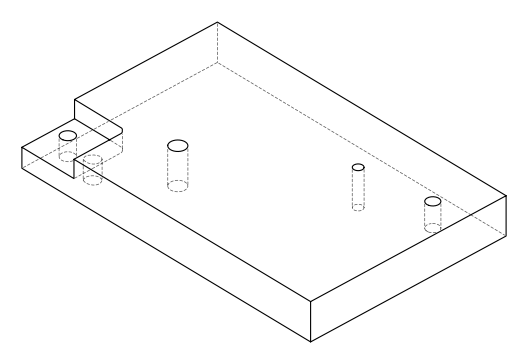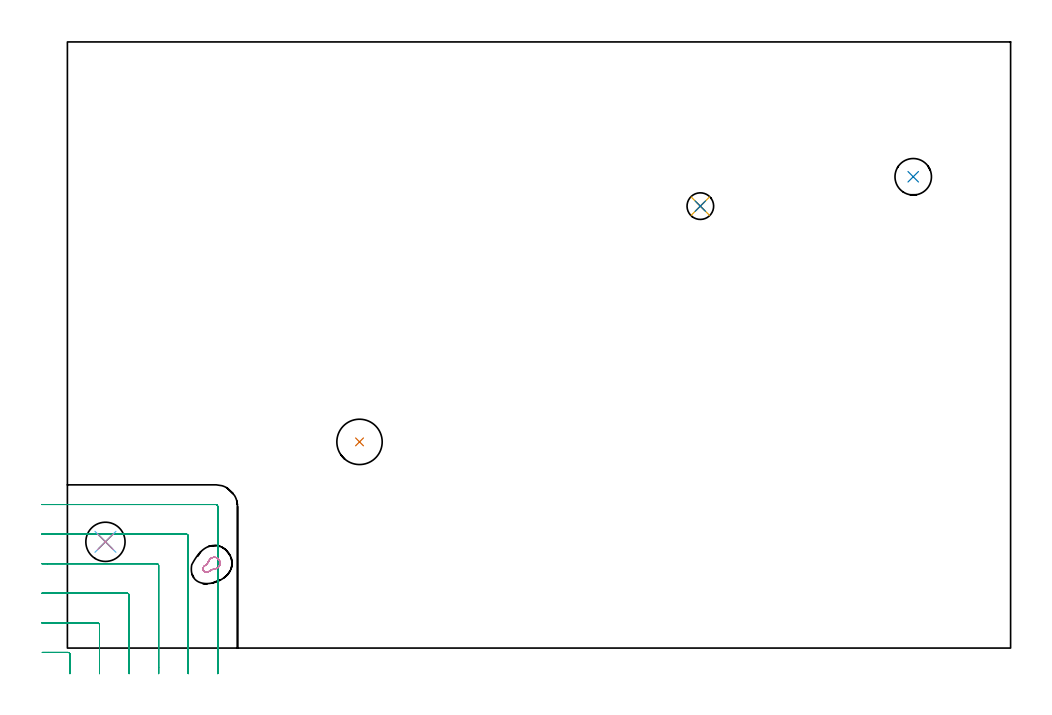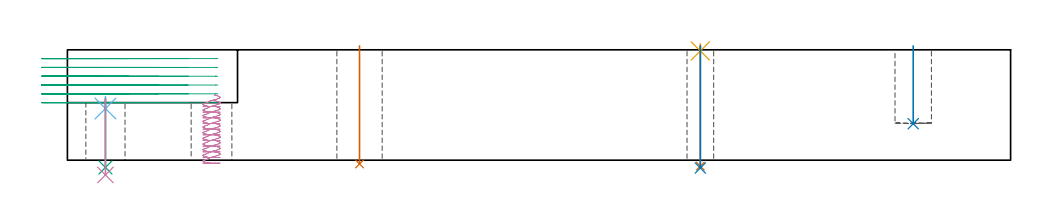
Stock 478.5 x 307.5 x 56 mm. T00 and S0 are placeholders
(PLAN: 10 operations, 8 tool changes, 11 min)
(1 INDEXABLE_INSERT_DRILL_THROUGH_HOLE_FROM_SOLID | STEP1HOLE | NXT0302_017 | 0.24 min | 23232 mm3)
(2 INDEXABLE_INSERT_DRILL_BLIND_HOLE_FROM_SOLID | STEP1POCKET | NXT0302_008 | 0.16 min | 10001 mm3)
(3 MILL_CORNER_NOTCH_RECTANGULAR | CORNER_NOTCH_RECTANGULAR | UGT0201_136 | Follow Part, ap 5, ae 75% | 8.05 min | 190828 mm3)
(4 MILL_FREE_SHAPED_THROUGH | HOLE_FREE_SHAPED_STRAIGHT | NXT0201_011 | Follow Part, ap 3, ae 75% | 1.68 min | 8879 mm3)
(5 SPOT_DRILL | STEP1HOLE_1 | NXT0321_9005460120000 | 0.03 min | 3 mm3)
(6 SPOT_DRILL_1 | STEP1HOLE_2 | NXT0321_9005460120000 | 0.05 min | 172 mm3)
(7 DRILL_THROUGH_HOLE_INTO_CENTER | STEP1HOLE_1 | NXT0301_055 | 0.25 min | 3068 mm3)
(8 DRILL_TO_ENLARGE_THROUGH_HOLE | STEP1HOLE_1 | NXT0301_102 | 0.25 min | 4908 mm3)
(9 DRILL_THROUGH_HOLE_INTO_CENTER_1 | STEP1HOLE_2 | NXT0301_091 | 0.15 min | 3114 mm3)
(10 DRILL_TO_ENLARGE_THROUGH_HOLE_1 | STEP1HOLE_2 | UGT0301_265 | 0.16 min | 5785 mm3)
(TOOL NXT0302_017 | Index. Insert Drill 23mm [880-D2300L25-05] | D23 PA176 FL115 Z2)
(TOOL NXT0302_008 | Index. Insert Drill 18.5mm [880-D1850L25-05] | D18.5 PA176 FL93 Z2)
(TOOL UGT0201_136 | Carbide End Mill 20.0 | D20 FL30 Z4)
(TOOL NXT0201_011 | ENDMILL 12mm [2P460-1200-NA 1630] | D12 FL38 Z6)
(TOOL NXT0321_9005460120000 | NC Spot Drill, 142deg, 12mm, Carbide, Uncoated | D12 PA142 FL30 Z2)
(TOOL NXT0301_055 | Carbide Drill 8.4mm [860.1-0840-042A1-MM 2214] | D8.4 PA140 FL61 Z2)
(TOOL NXT0301_102 | Carbide Drill 13.5mm [860.1-1350-108A1-MM 2214] | D13.5 PA140 FL123 Z2)
(TOOL NXT0301_091 | Carbide Drill 12mm [860.1-1200-036A1-MM 2214] | D12 PA140 FL55 Z2)
(TOOL UGT0301_265 | Twist Drill 19.9 mm | D19.9 PA118 FL140 Z2)
(OP 1 INDEXABLE_INSERT_DRILL_THROUGH_HOLE_FROM_SOLID)
G17 G21 G94 G90
T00 M6
G54
G17 G0 G90 X148.2 Y104.6 S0 M3
G43 Z66. H1
G94 G81 G98 Z-1.902 F250. R58.
G80
M5
M2
(OP 2 INDEXABLE_INSERT_DRILL_BLIND_HOLE_FROM_SOLID)
G17 G21 G94 G90
T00 M6
G54
G17 G0 G90 X429.1 Y239.1 S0 M3
G43 Z66. H1
G94 G81 G98 Z18.5 F250. R58.
G80
M5
M2
(OP 3 MILL_CORNER_NOTCH_RECTANGULAR)
G17 G21 G94 G90
T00 M6
G54
G17 G0 G90 X1.3 Y-13. S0 M3
G43 Z66. H0
Z51.533
G94 G1 Y-10. F250.
Y-3.194 F500.
G3 X0.306 Y-2.2 R1.
G1 X-9.755
X-12.755 F250.
G0 Z66.
X16.3 Y-13.
Z51.533
G1 Y-10.
Y11.806 F500.
G3 X15.306 Y12.8 R1.
G1 X-10.
X-13. F250.
G0 Z66.
X31.3 Y-13.
Z51.533
G1 Y-10.
Y26.806 F500.
G3 X30.306 Y27.8 R1.
G1 X-10.
X-13. F250.
G0 Z66.
X46.3 Y-13.
Z51.533
G1 Y-10.
Y41.805 F500.
G3 X45.305 Y42.8 R1.
G1 X-10.
X-13. F250.
G0 Z66.
X61.3 Y-13.
Z51.533
G1 Y-10.
Y56.805 F500.
G3 X60.305 Y57.8 R1.
G1 X-10.
X-13. F250.
G0 Z66.
X76.3 Y-13.
Z51.533
G1 Y-10.
Y71.805 F500.
G3 X75.305 Y72.8 R1.
G1 X-10.
X-13. F250.
G0 Z66.
X1.3 Y-13.
Z47.067
G1 Y-10.
Y-3.194 F500.
G3 X0.306 Y-2.2 R1.
G1 X-9.755
X-12.755 F250.
G0 Z66.
X16.3 Y-13.
Z47.067
G1 Y-10.
Y11.806 F500.
G3 X15.306 Y12.8 R1.
G1 X-10.
X-13. F250.
G0 Z66.
X31.3 Y-13.
Z47.067
G1 Y-10.
Y26.806 F500.
G3 X30.306 Y27.8 R1.
G1 X-10.
X-13. F250.
G0 Z66.
X46.3 Y-13.
Z47.067
G1 Y-10.
Y41.805 F500.
G3 X45.305 Y42.8 R1.
G1 X-10.
X-13. F250.
G0 Z66.
X61.3 Y-13.
Z47.067
G1 Y-10.
Y56.805 F500.
G3 X60.305 Y57.8 R1.
G1 X-10.
X-13. F250.
G0 Z66.
X76.3 Y-13.
Z47.067
G1 Y-10.
Y71.805 F500.
G3 X75.305 Y72.8 R1.
G1 X-10.
X-13. F250.
G0 Z66.
X1.3 Y-13.
Z42.6
G1 Y-10.
Y-3.194 F500.
G3 X0.306 Y-2.2 R1.
G1 X-9.755
X-12.755 F250.
G0 Z66.
X16.3 Y-13.
Z42.6
G1 Y-10.
Y11.806 F500.
G3 X15.306 Y12.8 R1.
G1 X-10.
X-13. F250.
G0 Z66.
X31.3 Y-13.
Z42.6
G1 Y-10.
Y26.806 F500.
G3 X30.306 Y27.8 R1.
G1 X-10.
X-13. F250.
G0 Z66.
X46.3 Y-13.
Z42.6
G1 Y-10.
Y41.805 F500.
G3 X45.305 Y42.8 R1.
G1 X-10.
X-13. F250.
G0 Z66.
X61.3 Y-13.
Z42.6
G1 Y-10.
Y56.805 F500.
G3 X60.305 Y57.8 R1.
G1 X-10.
X-13. F250.
G0 Z66.
X76.3 Y-13.
Z42.6
G1 Y-10.
Y71.805 F500.
G3 X75.305 Y72.8 R1.
G1 X-10.
X-13. F250.
G0 Z66.
X1.3 Y-13.
Z38.133
G1 Y-10.
Y-3.194 F500.
G3 X0.306 Y-2.2 R1.
G1 X-9.755
X-12.755 F250.
G0 Z66.
X16.3 Y-13.
Z38.133
G1 Y-10.
Y11.806 F500.
G3 X15.306 Y12.8 R1.
G1 X-10.
X-13. F250.
G0 Z66.
X31.3 Y-13.
Z38.133
G1 Y-10.
Y26.806 F500.
G3 X30.306 Y27.8 R1.
G1 X-10.
X-13. F250.
G0 Z66.
X46.3 Y-13.
Z38.133
G1 Y-10.
Y41.805 F500.
G3 X45.305 Y42.8 R1.
G1 X-10.
X-13. F250.
G0 Z66.
X61.3 Y-13.
Z38.133
G1 Y-10.
Y56.805 F500.
G3 X60.305 Y57.8 R1.
G1 X-10.
X-13. F250.
G0 Z66.
X76.3 Y-13.
Z38.133
G1 Y-10.
Y71.805 F500.
G3 X75.305 Y72.8 R1.
G1 X-10.
X-13. F250.
G0 Z66.
X1.3 Y-13.
Z33.667
G1 Y-10.
Y-3.194 F500.
G3 X0.306 Y-2.2 R1.
G1 X-9.755
X-12.755 F250.
G0 Z66.
X16.3 Y-13.
Z33.667
G1 Y-10.
Y11.806 F500.
G3 X15.306 Y12.8 R1.
G1 X-10.
X-13. F250.
G0 Z66.
X31.3 Y-13.
Z33.667
G1 Y-10.
Y26.806 F500.
G3 X30.306 Y27.8 R1.
G1 X-10.
X-13. F250.
G0 Z66.
X46.3 Y-13.
Z33.667
G1 Y-10.
Y41.805 F500.
G3 X45.305 Y42.8 R1.
G1 X-10.
X-13. F250.
G0 Z66.
X61.3 Y-13.
Z33.667
G1 Y-10.
Y56.805 F500.
G3 X60.305 Y57.8 R1.
G1 X-10.
X-13. F250.
G0 Z66.
X76.3 Y-13.
Z33.667
G1 Y-10.
Y71.805 F500.
G3 X75.305 Y72.8 R1.
G1 X-10.
X-13. F250.
G0 Z66.
X1.3 Y-13.
Z29.2
G1 Y-10.
Y-3.194 F500.
G3 X0.306 Y-2.2 R1.
G1 X-9.755
X-12.755 F250.
G0 Z66.
X16.3 Y-13.
Z29.2
G1 Y-10.
Y11.806 F500.
G3 X15.306 Y12.8 R1.
G1 X-10.
X-13. F250.
G0 Z66.
X31.3 Y-13.
Z29.2
G1 Y-10.
Y26.806 F500.
G3 X30.306 Y27.8 R1.
G1 X-10.
X-13. F250.
G0 Z66.
X46.3 Y-13.
Z29.2
G1 Y-10.
Y41.805 F500.
G3 X45.305 Y42.8 R1.
G1 X-10.
X-13. F250.
G0 Z66.
X61.3 Y-13.
Z29.2
G1 Y-10.
Y56.805 F500.
G3 X60.305 Y57.8 R1.
G1 X-10.
X-13. F250.
G0 Z66.
X76.3 Y-13.
Z29.2
G1 Y-10.
Y71.805 F500.
G3 X75.305 Y72.8 R1.
G1 X-10.
X-13. F250.
G0 Z66.
M5
M2
(OP 4 MILL_FREE_SHAPED_THROUGH)
G17 G21 G94 G90
T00 M6
G54
G17 G0 G90 X74.466 Y40.108 S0 M3
G43 Z66. H1
Z33.125
G94 G1 X74.622 Y40.142 Z33.082 F250.
X74.865 Y40.173 Z33.017
X75.035 Y40.194 Z32.971
X75.496 Y40.318 Z32.843
X75.93 Y40.514 Z32.715
X76.328 Y40.778 Z32.587
X76.678 Y41.103 Z32.459
X76.971 Y41.479 Z32.331
X77.199 Y41.898 Z32.204
X77.358 Y42.348 Z32.076
X77.441 Y42.817 Z31.948
X77.449 Y43.294 Z31.82
X77.427 Y43.465 Z31.774
X77.406 Y43.635 Z31.728
X77.282 Y44.096 Z31.6
X77.086 Y44.53 Z31.472
X76.822 Y44.928 Z31.345
X76.497 Y45.278 Z31.217
X76.121 Y45.571 Z31.089
X75.702 Y45.799 Z30.961
X75.252 Y45.958 Z30.833
X74.783 Y46.041 Z30.706
X74.306 Y46.049 Z30.578
X74.135 Y46.027 Z30.532
X73.965 Y46.006 Z30.486
X73.53 Y45.891 Z30.365
X73.117 Y45.712 Z30.245
X72.737 Y45.471 Z30.124
X72.397 Y45.176 Z30.003
X72.106 Y44.833 Z29.883
X71.871 Y44.449 Z29.762
X71.802 Y44.292 Z29.716
X71.703 Y44.068 Z29.651
X71.417 Y43.552 Z29.492
X71.082 Y43.066 Z29.334
X70.701 Y42.616 Z29.176
X70.277 Y42.206 Z29.018
X69.815 Y41.838 Z28.86
X69.499 Y41.63 Z28.759
X69.233 Y41.378 Z28.661
X69.023 Y41.078 Z28.563
X68.878 Y40.742 Z28.464
X68.804 Y40.384 Z28.366
Y40.018 Z28.268
X68.878 Y39.659 Z28.17
X69.022 Y39.323 Z28.072
X69.096 Y39.211 Z28.036
X69.17 Y39.099 Z28.
X69.422 Y38.833 Z27.902
X69.722 Y38.623 Z27.804
X70.058 Y38.478 Z27.706
X70.416 Y38.404 Z27.608
X70.782 Z27.51
X71.141 Y38.478 Z27.412
X71.477 Y38.622 Z27.314
X71.674 Y38.756 Z27.25
X71.755 Y38.82 F500.
G2 X74.865 Y40.173 R6.
G3 X71.802 Y44.292 R-2.95
G2 X69.611 Y41.704 R6.
G3 X71.674 Y38.756 R-1.8
G1 X71.755 Y38.82
G2 X72.483 Y39.342 R6.
G0 Z66.
X74.466 Y40.108
Z30.25
G1 X74.622 Y40.142 Z30.207 F250.
X74.865 Y40.173 Z30.142
X75.035 Y40.194 Z30.096
X75.496 Y40.318 Z29.968
X75.93 Y40.514 Z29.84
X76.328 Y40.778 Z29.712
X76.678 Y41.103 Z29.584
X76.971 Y41.479 Z29.456
X77.199 Y41.898 Z29.329
X77.358 Y42.348 Z29.201
X77.441 Y42.817 Z29.073
X77.449 Y43.294 Z28.945
X77.427 Y43.465 Z28.899
X77.406 Y43.635 Z28.853
X77.282 Y44.096 Z28.725
X77.086 Y44.53 Z28.597
X76.822 Y44.928 Z28.47
X76.497 Y45.278 Z28.342
X76.121 Y45.571 Z28.214
X75.702 Y45.799 Z28.086
X75.252 Y45.958 Z27.958
X74.783 Y46.041 Z27.831
X74.306 Y46.049 Z27.703
X74.135 Y46.027 Z27.657
X73.965 Y46.006 Z27.611
X73.53 Y45.891 Z27.49
X73.117 Y45.712 Z27.37
X72.737 Y45.471 Z27.249
X72.397 Y45.176 Z27.128
X72.106 Y44.833 Z27.008
X71.871 Y44.449 Z26.887
X71.802 Y44.292 Z26.841
X71.703 Y44.068 Z26.776
X71.417 Y43.552 Z26.617
X71.082 Y43.066 Z26.459
X70.701 Y42.616 Z26.301
X70.277 Y42.206 Z26.143
X69.815 Y41.838 Z25.985
X69.499 Y41.63 Z25.884
X69.233 Y41.378 Z25.786
X69.023 Y41.078 Z25.688
X68.878 Y40.742 Z25.589
X68.804 Y40.384 Z25.491
Y40.018 Z25.393
X68.878 Y39.659 Z25.295
X69.022 Y39.323 Z25.197
X69.096 Y39.211 Z25.161
X69.17 Y39.099 Z25.125
X69.422 Y38.833 Z25.027
X69.722 Y38.623 Z24.929
X70.058 Y38.478 Z24.831
X70.416 Y38.404 Z24.733
X70.782 Z24.635
X71.141 Y38.478 Z24.537
X71.477 Y38.622 Z24.439
X71.674 Y38.756 Z24.375
X71.755 Y38.82 F500.
G2 X74.865 Y40.173 R6.
G3 X71.802 Y44.292 R-2.95
G2 X69.611 Y41.704 R6.
G3 X71.674 Y38.756 R-1.8
G1 X71.755 Y38.82
G2 X72.483 Y39.342 R6.
G0 Z66.
X74.466 Y40.108
Z27.375
G1 X74.622 Y40.142 Z27.332 F250.
X74.865 Y40.173 Z27.267
X75.035 Y40.194 Z27.221
X75.496 Y40.318 Z27.093
X75.93 Y40.514 Z26.965
X76.328 Y40.778 Z26.837
X76.678 Y41.103 Z26.709
X76.971 Y41.479 Z26.581
X77.199 Y41.898 Z26.454
X77.358 Y42.348 Z26.326
X77.441 Y42.817 Z26.198
X77.449 Y43.294 Z26.07
X77.427 Y43.465 Z26.024
X77.406 Y43.635 Z25.978
X77.282 Y44.096 Z25.85
X77.086 Y44.53 Z25.722
X76.822 Y44.928 Z25.595
X76.497 Y45.278 Z25.467
X76.121 Y45.571 Z25.339
X75.702 Y45.799 Z25.211
X75.252 Y45.958 Z25.083
X74.783 Y46.041 Z24.956
X74.306 Y46.049 Z24.828
X74.135 Y46.027 Z24.782
X73.965 Y46.006 Z24.736
X73.53 Y45.891 Z24.615
X73.117 Y45.712 Z24.495
X72.737 Y45.471 Z24.374
X72.397 Y45.176 Z24.253
X72.106 Y44.833 Z24.133
X71.871 Y44.449 Z24.012
X71.802 Y44.292 Z23.966
X71.703 Y44.068 Z23.901
X71.417 Y43.552 Z23.742
X71.082 Y43.066 Z23.584
X70.701 Y42.616 Z23.426
X70.277 Y42.206 Z23.268
X69.815 Y41.838 Z23.11
X69.499 Y41.63 Z23.009
X69.233 Y41.378 Z22.911
X69.023 Y41.078 Z22.813
X68.878 Y40.742 Z22.714
X68.804 Y40.384 Z22.616
Y40.018 Z22.518
X68.878 Y39.659 Z22.42
X69.022 Y39.323 Z22.322
X69.096 Y39.211 Z22.286
X69.17 Y39.099 Z22.25
X69.422 Y38.833 Z22.152
X69.722 Y38.623 Z22.054
X70.058 Y38.478 Z21.956
X70.416 Y38.404 Z21.858
X70.782 Z21.76
X71.141 Y38.478 Z21.662
X71.477 Y38.622 Z21.564
X71.674 Y38.756 Z21.5
X71.755 Y38.82 F500.
G2 X74.865 Y40.173 R6.
G3 X71.802 Y44.292 R-2.95
G2 X69.611 Y41.704 R6.
G3 X71.674 Y38.756 R-1.8
G1 X71.755 Y38.82
G2 X72.483 Y39.342 R6.
G0 Z66.
X74.466 Y40.108
Z24.5
G1 X74.622 Y40.142 Z24.457 F250.
X74.865 Y40.173 Z24.392
X75.035 Y40.194 Z24.346
X75.496 Y40.318 Z24.218
X75.93 Y40.514 Z24.09
X76.328 Y40.778 Z23.962
X76.678 Y41.103 Z23.834
X76.971 Y41.479 Z23.706
X77.199 Y41.898 Z23.579
X77.358 Y42.348 Z23.451
X77.441 Y42.817 Z23.323
X77.449 Y43.294 Z23.195
X77.427 Y43.465 Z23.149
X77.406 Y43.635 Z23.103
X77.282 Y44.096 Z22.975
X77.086 Y44.53 Z22.847
X76.822 Y44.928 Z22.72
X76.497 Y45.278 Z22.592
X76.121 Y45.571 Z22.464
X75.702 Y45.799 Z22.336
X75.252 Y45.958 Z22.208
X74.783 Y46.041 Z22.081
X74.306 Y46.049 Z21.953
X74.135 Y46.027 Z21.907
X73.965 Y46.006 Z21.861
X73.53 Y45.891 Z21.74
X73.117 Y45.712 Z21.62
X72.737 Y45.471 Z21.499
X72.397 Y45.176 Z21.378
X72.106 Y44.833 Z21.258
X71.871 Y44.449 Z21.137
X71.802 Y44.292 Z21.091
X71.703 Y44.068 Z21.026
X71.417 Y43.552 Z20.867
X71.082 Y43.066 Z20.709
X70.701 Y42.616 Z20.551
X70.277 Y42.206 Z20.393
X69.815 Y41.838 Z20.235
X69.499 Y41.63 Z20.134
X69.233 Y41.378 Z20.036
X69.023 Y41.078 Z19.938
X68.878 Y40.742 Z19.839
X68.804 Y40.384 Z19.741
Y40.018 Z19.643
X68.878 Y39.659 Z19.545
X69.022 Y39.323 Z19.447
X69.096 Y39.211 Z19.411
X69.17 Y39.099 Z19.375
X69.422 Y38.833 Z19.277
X69.722 Y38.623 Z19.179
X70.058 Y38.478 Z19.081
X70.416 Y38.404 Z18.983
X70.782 Z18.885
X71.141 Y38.478 Z18.787
X71.477 Y38.622 Z18.689
X71.674 Y38.756 Z18.625
X71.755 Y38.82 F500.
G2 X74.865 Y40.173 R6.
G3 X71.802 Y44.292 R-2.95
G2 X69.611 Y41.704 R6.
G3 X71.674 Y38.756 R-1.8
G1 X71.755 Y38.82
G2 X72.483 Y39.342 R6.
G0 Z66.
X74.466 Y40.108
Z21.625
G1 X74.622 Y40.142 Z21.582 F250.
X74.865 Y40.173 Z21.517
X75.035 Y40.194 Z21.471
X75.496 Y40.318 Z21.343
X75.93 Y40.514 Z21.215
X76.328 Y40.778 Z21.087
X76.678 Y41.103 Z20.959
X76.971 Y41.479 Z20.831
X77.199 Y41.898 Z20.704
X77.358 Y42.348 Z20.576
X77.441 Y42.817 Z20.448
X77.449 Y43.294 Z20.32
X77.427 Y43.465 Z20.274
X77.406 Y43.635 Z20.228
X77.282 Y44.096 Z20.1
X77.086 Y44.53 Z19.972
X76.822 Y44.928 Z19.845
X76.497 Y45.278 Z19.717
X76.121 Y45.571 Z19.589
X75.702 Y45.799 Z19.461
X75.252 Y45.958 Z19.333
X74.783 Y46.041 Z19.206
X74.306 Y46.049 Z19.078
X74.135 Y46.027 Z19.032
X73.965 Y46.006 Z18.986
X73.53 Y45.891 Z18.865
X73.117 Y45.712 Z18.745
X72.737 Y45.471 Z18.624
X72.397 Y45.176 Z18.503
X72.106 Y44.833 Z18.383
X71.871 Y44.449 Z18.262
X71.802 Y44.292 Z18.216
X71.703 Y44.068 Z18.151
X71.417 Y43.552 Z17.993
X71.082 Y43.066 Z17.834
X70.701 Y42.616 Z17.676
X70.277 Y42.206 Z17.518
X69.815 Y41.838 Z17.36
X69.499 Y41.63 Z17.259
X69.233 Y41.378 Z17.161
X69.023 Y41.078 Z17.063
X68.878 Y40.742 Z16.964
X68.804 Y40.384 Z16.866
Y40.018 Z16.768
X68.878 Y39.659 Z16.67
X69.022 Y39.323 Z16.572
X69.096 Y39.211 Z16.536
X69.17 Y39.099 Z16.5
X69.422 Y38.833 Z16.402
X69.722 Y38.623 Z16.304
X70.058 Y38.478 Z16.206
X70.416 Y38.404 Z16.108
X70.782 Z16.01
X71.141 Y38.478 Z15.912
X71.477 Y38.622 Z15.814
X71.674 Y38.756 Z15.75
X71.755 Y38.82 F500.
G2 X74.865 Y40.173 R6.
G3 X71.802 Y44.292 R-2.95
G2 X69.611 Y41.704 R6.
G3 X71.674 Y38.756 R-1.8
G1 X71.755 Y38.82
G2 X72.483 Y39.342 R6.
G0 Z66.
X74.466 Y40.108
Z18.75
G1 X74.622 Y40.142 Z18.707 F250.
X74.865 Y40.173 Z18.642
X75.035 Y40.194 Z18.596
X75.496 Y40.318 Z18.468
X75.93 Y40.514 Z18.34
X76.328 Y40.778 Z18.212
X76.678 Y41.103 Z18.084
X76.971 Y41.479 Z17.956
X77.199 Y41.898 Z17.829
X77.358 Y42.348 Z17.701
X77.441 Y42.817 Z17.573
X77.449 Y43.294 Z17.445
X77.427 Y43.465 Z17.399
X77.406 Y43.635 Z17.353
X77.282 Y44.096 Z17.225
X77.086 Y44.53 Z17.097
X76.822 Y44.928 Z16.97
X76.497 Y45.278 Z16.842
X76.121 Y45.571 Z16.714
X75.702 Y45.799 Z16.586
X75.252 Y45.958 Z16.458
X74.783 Y46.041 Z16.331
X74.306 Y46.049 Z16.203
X74.135 Y46.027 Z16.157
X73.965 Y46.006 Z16.111
X73.53 Y45.891 Z15.99
X73.117 Y45.712 Z15.87
X72.737 Y45.471 Z15.749
X72.397 Y45.176 Z15.628
X72.106 Y44.833 Z15.508
X71.871 Y44.449 Z15.387
X71.802 Y44.292 Z15.341
X71.703 Y44.068 Z15.276
X71.417 Y43.552 Z15.118
X71.082 Y43.066 Z14.959
X70.701 Y42.616 Z14.801
X70.277 Y42.206 Z14.643
X69.815 Y41.838 Z14.485
X69.499 Y41.63 Z14.384
X69.233 Y41.378 Z14.286
X69.023 Y41.078 Z14.188
X68.878 Y40.742 Z14.089
X68.804 Y40.384 Z13.991
Y40.018 Z13.893
X68.878 Y39.659 Z13.795
X69.022 Y39.323 Z13.697
X69.096 Y39.211 Z13.661
X69.17 Y39.099 Z13.625
X69.422 Y38.833 Z13.527
X69.722 Y38.623 Z13.429
X70.058 Y38.478 Z13.331
X70.416 Y38.404 Z13.233
X70.782 Z13.135
X71.141 Y38.478 Z13.037
X71.477 Y38.622 Z12.939
X71.674 Y38.756 Z12.875
X71.755 Y38.82 F500.
G2 X74.865 Y40.173 R6.
G3 X71.802 Y44.292 R-2.95
G2 X69.611 Y41.704 R6.
G3 X71.674 Y38.756 R-1.8
G1 X71.755 Y38.82
G2 X72.483 Y39.342 R6.
G0 Z66.
X74.466 Y40.108
Z15.875
G1 X74.622 Y40.142 Z15.832 F250.
X74.865 Y40.173 Z15.767
X75.035 Y40.194 Z15.721
X75.496 Y40.318 Z15.593
X75.93 Y40.514 Z15.465
X76.328 Y40.778 Z15.337
X76.678 Y41.103 Z15.209
X76.971 Y41.479 Z15.081
X77.199 Y41.898 Z14.954
X77.358 Y42.348 Z14.826
X77.441 Y42.817 Z14.698
X77.449 Y43.294 Z14.57
X77.427 Y43.465 Z14.524
X77.406 Y43.635 Z14.478
X77.282 Y44.096 Z14.35
X77.086 Y44.53 Z14.222
X76.822 Y44.928 Z14.095
X76.497 Y45.278 Z13.967
X76.121 Y45.571 Z13.839
X75.702 Y45.799 Z13.711
X75.252 Y45.958 Z13.583
X74.783 Y46.041 Z13.456
X74.306 Y46.049 Z13.328
X74.135 Y46.027 Z13.282
X73.965 Y46.006 Z13.236
X73.53 Y45.891 Z13.115
X73.117 Y45.712 Z12.995
X72.737 Y45.471 Z12.874
X72.397 Y45.176 Z12.753
X72.106 Y44.833 Z12.633
X71.871 Y44.449 Z12.512
X71.802 Y44.292 Z12.466
X71.703 Y44.068 Z12.401
X71.417 Y43.552 Z12.243
X71.082 Y43.066 Z12.084
X70.701 Y42.616 Z11.926
X70.277 Y42.206 Z11.768
X69.815 Y41.838 Z11.61
X69.499 Y41.63 Z11.509
X69.233 Y41.378 Z11.411
X69.023 Y41.078 Z11.313
X68.878 Y40.742 Z11.214
X68.804 Y40.384 Z11.116
Y40.018 Z11.018
X68.878 Y39.659 Z10.92
X69.022 Y39.323 Z10.822
X69.096 Y39.211 Z10.786
X69.17 Y39.099 Z10.75
X69.422 Y38.833 Z10.652
X69.722 Y38.623 Z10.554
X70.058 Y38.478 Z10.456
X70.416 Y38.404 Z10.358
X70.782 Z10.26
X71.141 Y38.478 Z10.162
X71.477 Y38.622 Z10.064
X71.674 Y38.756 Z10.
X71.755 Y38.82 F500.
G2 X74.865 Y40.173 R6.
G3 X71.802 Y44.292 R-2.95
G2 X69.611 Y41.704 R6.
G3 X71.674 Y38.756 R-1.8
G1 X71.755 Y38.82
G2 X72.483 Y39.342 R6.
G0 Z66.
X74.466 Y40.108
Z13.
G1 X74.622 Y40.142 Z12.957 F250.
X74.865 Y40.173 Z12.892
X75.035 Y40.194 Z12.846
X75.496 Y40.318 Z12.718
X75.93 Y40.514 Z12.59
X76.328 Y40.778 Z12.462
X76.678 Y41.103 Z12.334
X76.971 Y41.479 Z12.206
X77.199 Y41.898 Z12.079
X77.358 Y42.348 Z11.951
X77.441 Y42.817 Z11.823
X77.449 Y43.294 Z11.695
X77.427 Y43.465 Z11.649
X77.406 Y43.635 Z11.603
X77.282 Y44.096 Z11.475
X77.086 Y44.53 Z11.347
X76.822 Y44.928 Z11.22
X76.497 Y45.278 Z11.092
X76.121 Y45.571 Z10.964
X75.702 Y45.799 Z10.836
X75.252 Y45.958 Z10.708
X74.783 Y46.041 Z10.581
X74.306 Y46.049 Z10.453
X74.135 Y46.027 Z10.407
X73.965 Y46.006 Z10.361
X73.53 Y45.891 Z10.24
X73.117 Y45.712 Z10.12
X72.737 Y45.471 Z9.999
X72.397 Y45.176 Z9.878
X72.106 Y44.833 Z9.758
X71.871 Y44.449 Z9.637
X71.802 Y44.292 Z9.591
X71.703 Y44.068 Z9.526
X71.417 Y43.552 Z9.368
X71.082 Y43.066 Z9.209
X70.701 Y42.616 Z9.051
X70.277 Y42.206 Z8.893
X69.815 Y41.838 Z8.735
X69.499 Y41.63 Z8.634
X69.233 Y41.378 Z8.536
X69.023 Y41.078 Z8.438
X68.878 Y40.742 Z8.339
X68.804 Y40.384 Z8.241
Y40.018 Z8.143
X68.878 Y39.659 Z8.045
X69.022 Y39.323 Z7.947
X69.096 Y39.211 Z7.911
X69.17 Y39.099 Z7.875
X69.422 Y38.833 Z7.777
X69.722 Y38.623 Z7.679
X70.058 Y38.478 Z7.581
X70.416 Y38.404 Z7.483
X70.782 Z7.385
X71.141 Y38.478 Z7.287
X71.477 Y38.622 Z7.189
X71.674 Y38.756 Z7.125
X71.755 Y38.82 F500.
G2 X74.865 Y40.173 R6.
G3 X71.802 Y44.292 R-2.95
G2 X69.611 Y41.704 R6.
G3 X71.674 Y38.756 R-1.8
G1 X71.755 Y38.82
G2 X72.483 Y39.342 R6.
G0 Z66.
X74.466 Y40.108
Z10.125
G1 X74.622 Y40.142 Z10.082 F250.
X74.865 Y40.173 Z10.017
X75.035 Y40.194 Z9.971
X75.496 Y40.318 Z9.843
X75.93 Y40.514 Z9.715
X76.328 Y40.778 Z9.587
X76.678 Y41.103 Z9.459
X76.971 Y41.479 Z9.331
X77.199 Y41.898 Z9.204
X77.358 Y42.348 Z9.076
X77.441 Y42.817 Z8.948
X77.449 Y43.294 Z8.82
X77.427 Y43.465 Z8.774
X77.406 Y43.635 Z8.728
X77.282 Y44.096 Z8.6
X77.086 Y44.53 Z8.473
X76.822 Y44.928 Z8.345
X76.497 Y45.278 Z8.217
X76.121 Y45.571 Z8.089
X75.702 Y45.799 Z7.961
X75.252 Y45.958 Z7.833
X74.783 Y46.041 Z7.706
X74.306 Y46.049 Z7.578
X74.135 Y46.027 Z7.532
X73.965 Y46.006 Z7.486
X73.53 Y45.891 Z7.365
X73.117 Y45.712 Z7.245
X72.737 Y45.471 Z7.124
X72.397 Y45.176 Z7.003
X72.106 Y44.833 Z6.883
X71.871 Y44.449 Z6.762
X71.802 Y44.292 Z6.716
X71.703 Y44.068 Z6.651
X71.417 Y43.552 Z6.493
X71.082 Y43.066 Z6.334
X70.701 Y42.616 Z6.176
X70.277 Y42.206 Z6.018
X69.815 Y41.838 Z5.86
X69.499 Y41.63 Z5.759
X69.233 Y41.378 Z5.661
X69.023 Y41.078 Z5.563
X68.878 Y40.742 Z5.464
X68.804 Y40.384 Z5.366
Y40.018 Z5.268
X68.878 Y39.659 Z5.17
X69.022 Y39.323 Z5.072
X69.096 Y39.211 Z5.036
X69.17 Y39.099 Z5.
X69.422 Y38.833 Z4.902
X69.722 Y38.623 Z4.804
X70.058 Y38.478 Z4.706
X70.416 Y38.404 Z4.608
X70.782 Z4.51
X71.141 Y38.478 Z4.412
X71.477 Y38.622 Z4.314
X71.674 Y38.756 Z4.25
X71.755 Y38.82 F500.
G2 X74.865 Y40.173 R6.
G3 X71.802 Y44.292 R-2.95
G2 X69.611 Y41.704 R6.
G3 X71.674 Y38.756 R-1.8
G1 X71.755 Y38.82
G2 X72.483 Y39.342 R6.
G0 Z66.
X74.466 Y40.108
Z7.25
G1 X74.622 Y40.142 Z7.207 F250.
X74.865 Y40.173 Z7.142
X75.035 Y40.194 Z7.096
X75.496 Y40.318 Z6.968
X75.93 Y40.514 Z6.84
X76.328 Y40.778 Z6.712
X76.678 Y41.103 Z6.584
X76.971 Y41.479 Z6.456
X77.199 Y41.898 Z6.329
X77.358 Y42.348 Z6.201
X77.441 Y42.817 Z6.073
X77.449 Y43.294 Z5.945
X77.427 Y43.465 Z5.899
X77.406 Y43.635 Z5.853
X77.282 Y44.096 Z5.725
X77.086 Y44.53 Z5.598
X76.822 Y44.928 Z5.47
X76.497 Y45.278 Z5.342
X76.121 Y45.571 Z5.214
X75.702 Y45.799 Z5.086
X75.252 Y45.958 Z4.958
X74.783 Y46.041 Z4.831
X74.306 Y46.049 Z4.703
X74.135 Y46.027 Z4.657
X73.965 Y46.006 Z4.611
X73.53 Y45.891 Z4.49
X73.117 Y45.712 Z4.37
X72.737 Y45.471 Z4.249
X72.397 Y45.176 Z4.128
X72.106 Y44.833 Z4.008
X71.871 Y44.449 Z3.887
X71.802 Y44.292 Z3.841
X71.703 Y44.068 Z3.776
X71.417 Y43.552 Z3.618
X71.082 Y43.066 Z3.459
X70.701 Y42.616 Z3.301
X70.277 Y42.206 Z3.143
X69.815 Y41.838 Z2.985
X69.499 Y41.63 Z2.884
X69.233 Y41.378 Z2.786
X69.023 Y41.078 Z2.688
X68.878 Y40.742 Z2.589
X68.804 Y40.384 Z2.491
Y40.018 Z2.393
X68.878 Y39.659 Z2.295
X69.022 Y39.323 Z2.197
X69.096 Y39.211 Z2.161
X69.17 Y39.099 Z2.125
X69.422 Y38.833 Z2.027
X69.722 Y38.623 Z1.929
X70.058 Y38.478 Z1.831
X70.416 Y38.404 Z1.733
X70.782 Z1.635
X71.141 Y38.478 Z1.537
X71.477 Y38.622 Z1.439
X71.674 Y38.756 Z1.375
X71.755 Y38.82 F500.
G2 X74.865 Y40.173 R6.
G3 X71.802 Y44.292 R-2.95
G2 X69.611 Y41.704 R6.
G3 X71.674 Y38.756 R-1.8
G1 X71.755 Y38.82
G2 X72.483 Y39.342 R6.
G0 Z66.
X74.466 Y40.108
Z4.375
G1 X74.622 Y40.142 Z4.332 F250.
X74.865 Y40.173 Z4.267
X75.035 Y40.194 Z4.221
X75.496 Y40.318 Z4.093
X75.93 Y40.514 Z3.965
X76.328 Y40.778 Z3.837
X76.678 Y41.103 Z3.709
X76.971 Y41.479 Z3.581
X77.199 Y41.898 Z3.454
X77.358 Y42.348 Z3.326
X77.441 Y42.817 Z3.198
X77.449 Y43.294 Z3.07
X77.427 Y43.465 Z3.024
X77.406 Y43.635 Z2.978
X77.282 Y44.096 Z2.85
X77.086 Y44.53 Z2.723
X76.822 Y44.928 Z2.595
X76.497 Y45.278 Z2.467
X76.121 Y45.571 Z2.339
X75.702 Y45.799 Z2.211
X75.252 Y45.958 Z2.083
X74.783 Y46.041 Z1.956
X74.306 Y46.049 Z1.828
X74.135 Y46.027 Z1.782
X73.965 Y46.006 Z1.736
X73.53 Y45.891 Z1.615
X73.117 Y45.712 Z1.495
X72.737 Y45.471 Z1.374
X72.397 Y45.176 Z1.253
X72.106 Y44.833 Z1.133
X71.871 Y44.449 Z1.012
X71.802 Y44.292 Z0.966
X71.703 Y44.068 Z0.901
X71.417 Y43.552 Z0.743
X71.082 Y43.066 Z0.584
X70.701 Y42.616 Z0.426
X70.277 Y42.206 Z0.268
X69.815 Y41.838 Z0.11
X69.499 Y41.63 Z0.009
X69.233 Y41.378 Z-0.089
X69.023 Y41.078 Z-0.187
X68.878 Y40.742 Z-0.286
X68.804 Y40.384 Z-0.384
Y40.018 Z-0.482
X68.878 Y39.659 Z-0.58
X69.022 Y39.323 Z-0.678
X69.096 Y39.211 Z-0.714
X69.17 Y39.099 Z-0.75
X69.422 Y38.833 Z-0.848
X69.722 Y38.623 Z-0.946
X70.058 Y38.478 Z-1.044
X70.416 Y38.404 Z-1.142
X70.782 Z-1.24
X71.141 Y38.478 Z-1.338
X71.477 Y38.622 Z-1.436
X71.674 Y38.756 Z-1.5
X71.755 Y38.82 F500.
G2 X74.865 Y40.173 R6.
G3 X71.802 Y44.292 R-2.95
G2 X69.611 Y41.704 R6.
G3 X71.674 Y38.756 R-1.8
G1 X71.755 Y38.82
G2 X72.483 Y39.342 R6.
G0 Z66.
M5
M2
(OP 5 SPOT_DRILL)
G17 G21 G94 G90
T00 M6
G54
G17 G0 G90 X321.1 Y224.2 S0 M3
G43 Z66. H0
G94 G81 G98 Z55.419 F250. R59.
G80
M5
M2
(OP 6 SPOT_DRILL_1)
G17 G21 G94 G90
T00 M6
G54
G17 G0 G90 X19.3 Y53.9 S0 M3
G43 Z66. H0
G94 G81 G98 Z26.2 F250. R32.2
G80
M5
M2
(OP 7 DRILL_THROUGH_HOLE_INTO_CENTER)
G17 G21 G94 G90
T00 M6
G54
G17 G0 G90 X321.1 Y224.2 S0 M3
G43 Z66. H1
G94 G73 G98 Z-3.029 F250. Q7.379 R58.
G80
M5
M2
(OP 8 DRILL_TO_ENLARGE_THROUGH_HOLE)
G17 G21 G94 G90
T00 M6
G54
G17 G0 G90 X321.1 Y224.2 S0 M3
G43 Z66. H1
G94 G73 G98 Z-3.957 F250. Q11.991 R58.
G80
M5
M2
(OP 9 DRILL_THROUGH_HOLE_INTO_CENTER_1)
G17 G21 G94 G90
T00 M6
G54
G17 G0 G90 X19.3 Y53.9 S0 M3
G43 Z66. H1
G94 G81 G98 Z-3.684 F250. R31.2
G80
M5
M2
(OP 10 DRILL_TO_ENLARGE_THROUGH_HOLE_1)
G17 G21 G94 G90
T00 M6
G54
G17 G0 G90 X19.3 Y53.9 S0 M3
G43 Z66. H0
G94 G81 G98 Z-7.479 F250. R31.2
G80
M5
M2
